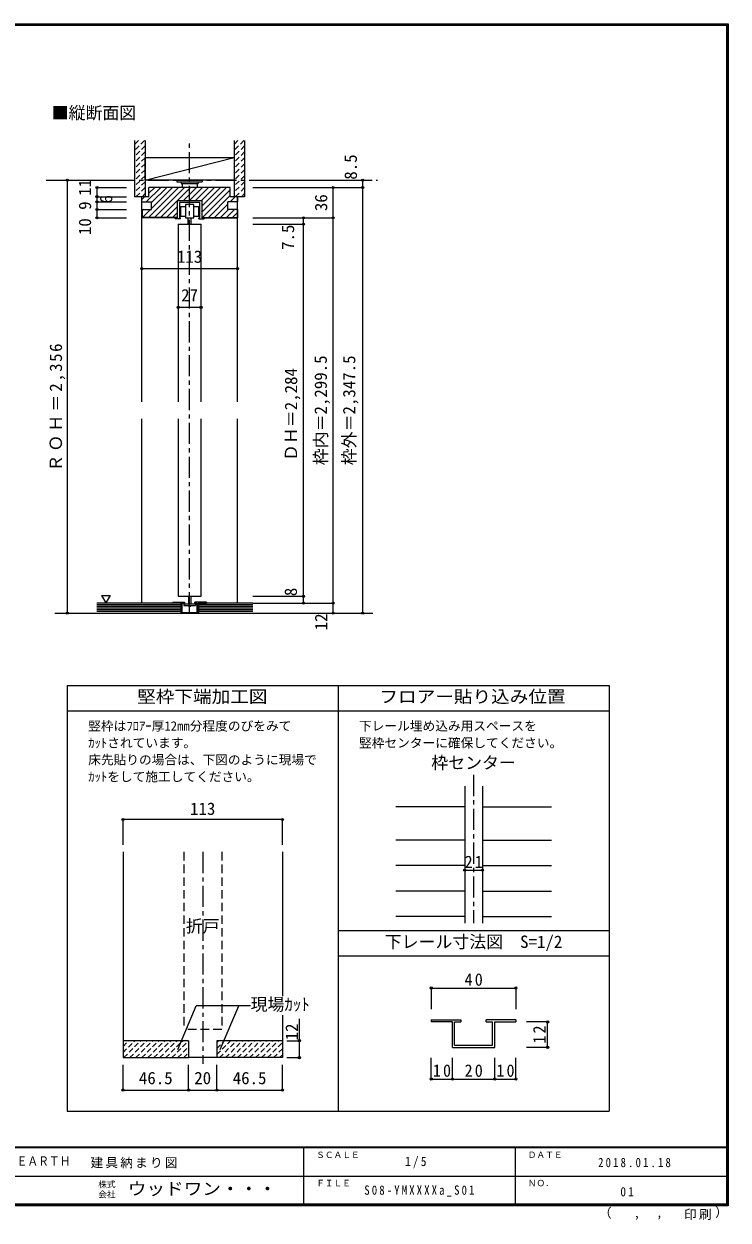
# Model space of a CAD drawing. Units: millimetres at full size, sheet at 1:5, with parts at other scales. Extents: x -973 to 977, y -718 to 696.
# Drawn here: x 145 to 977, y -718 to 696 of the extents above; entities that cross this region are included whole.
import ezdxf
from ezdxf.enums import TextEntityAlignment as Align

# ---------------------------------------------------------------- set-up
doc = ezdxf.new("R2010")
doc.units = ezdxf.units.MM
doc.header["$LTSCALE"] = 5
doc.header["$PDMODE"] = 32
doc.header["$PDSIZE"] = 2.5
for name, pattern in [('CHAIN1', [8, 5, -1, 1, -1]), ('DASHED1', [1.8, 1.2, -0.6]), ('DASHED2', [3, 2, -1])]:
    doc.linetypes.add(name, pattern=pattern)
for name, color, linetype in [('0-1', 4, 'CHAIN1'), ('0-2', 7, 'Continuous'), ('0-3', 2, 'Continuous'), ('0-4', 3, 'Continuous'), ('0-6', 6, 'Continuous'), ('0-7', 7, 'Continuous'), ('0-A', 7, 'Continuous'), ('0-B', 7, 'Continuous'), ('0-C', 4, 'DASHED1'), ('0-D', 4, 'Continuous'), ('1-1', 4, 'CHAIN1'), ('1-4', 3, 'Continuous'), ('1-6', 2, 'DASHED2'), ('1-A', 7, 'Continuous'), ('1-B', 4, 'Continuous'), ('1-C', 4, 'DASHED1'), ('3-7', 7, 'Continuous'), ('3-B', 4, 'Continuous'), ('F-1', 6, 'Continuous'), ('F-A', 7, 'Continuous')]:
    doc.layers.add(name, color=color, linetype=linetype)
doc.styles.add('HG明朝B', font='')
doc.styles.add('ＭＳ ゴシック', font='')
doc.styles.get('HG明朝B').set_extended_font_data('HG明朝B')
doc.styles.get('ＭＳ ゴシック').set_extended_font_data('MS Gothic')

msp = doc.modelspace()

# ---------------------------------------------------------------- linework, layer by layer
at = {"layer": '0-1'}
for p, q in [((340.476, -0.626), (340.476, 558.112)), ((170.994, 511.112), (562.342, 511.112)), ((181.347, -0.626), (557.073, -0.626)), ((675.976, -191.694), (675.976, -366.772))]:
    msp.add_line(p, q, dxfattribs=at)
at = {"layer": '0-2'}
for p, q in [((287.976, 538.112), (392.976, 538.112)), ((287.976, 511.112), (287.976, 538.112)), ((287.976, 511.112), (392.976, 538.112)), ((392.976, 538.112), (392.976, 511.112)), ((392.976, 511.112), (287.976, 511.112))]:
    msp.add_line(p, q, dxfattribs=at)
at = {"layer": '0-3'}
for p, q in [((275.476, 558.112), (275.476, 491.612)), ((287.976, 558.112), (287.976, 491.612)), ((392.976, 558.112), (392.976, 491.612)), ((405.476, 558.112), (405.476, 491.612)), ((287.976, 491.612), (275.476, 491.612)), ((405.476, 491.612), (392.976, 491.612)), ((329.976, 11.374), (230.976, 11.374)), ((329.976, 11.374), (329.976, -0.626)), ((350.976, 11.374), (350.976, -0.626)), ((414.976, 11.374), (350.976, 11.374)), ((230.976, -0.626), (329.976, -0.626)), ((350.976, -0.626), (414.976, -0.626))]:
    msp.add_line(p, q, dxfattribs=at)
at = {"layer": '0-3', "color": 7}
for p, q in [((329.976, 9.374), (230.976, 9.374)), ((329.976, 7.374), (230.976, 7.374)), ((329.976, 5.374), (230.976, 5.374)), ((329.976, 3.374), (230.976, 3.374)), ((329.976, 1.374), (230.976, 1.374)), ((414.976, 9.374), (350.976, 9.374)), ((414.976, 7.374), (350.976, 7.374)), ((414.976, 5.374), (350.976, 5.374)), ((414.976, 3.374), (350.976, 3.374)), ((414.976, 1.374), (350.976, 1.374))]:
    msp.add_line(p, q, dxfattribs=at)
at = {"layer": '0-4'}
for p, q in [((292.476, 491.612), (292.476, 502.612)), ((388.476, 502.612), (292.476, 502.612)), ((388.476, 491.612), (388.476, 502.612)), ((292.476, 491.612), (283.976, 491.612)), ((283.976, 485.612), (283.976, 491.612)), ((283.976, 485.612), (295.476, 485.612)), ((295.476, 476.612), (295.476, 485.612)), ((326.076, 466.612), (326.076, 487.112)), ((326.076, 487.112), (354.876, 487.112)), ((354.876, 487.112), (354.876, 466.612)), ((385.476, 476.612), (385.476, 485.612)), ((396.976, 485.612), (385.476, 485.612)), ((396.976, 491.612), (388.476, 491.612)), ((396.976, 491.612), (396.976, 485.612)), ((283.976, 476.612), (283.976, 466.612)), ((283.976, 476.612), (295.476, 476.612)), ((326.076, 466.612), (283.976, 466.612)), ((284.476, 476.612), (284.476, 467.112)), ((326.076, 467.112), (284.476, 467.112)), ((354.876, 467.112), (396.476, 467.112)), ((354.876, 466.612), (396.976, 466.612)), ((396.976, 476.612), (385.476, 476.612)), ((396.476, 476.612), (396.476, 467.112)), ((396.976, 476.612), (396.976, 466.612)), ((665.476, -204.894), (665.476, -366.772)), ((686.476, -204.894), (686.476, -366.772))]:
    msp.add_line(p, q, dxfattribs=at)
at = {"layer": '0-4', "color": 4}
for p, q in [((283.976, 249.243), (283.976, 491.612)), ((396.976, 249.243), (396.976, 491.612)), ((283.976, 11.374), (283.976, 229.243)), ((396.976, 11.374), (396.976, 229.243))]:
    msp.add_line(p, q, dxfattribs=at)
at = {"layer": '0-6'}
for p, q in [((326.976, 459.112), (353.976, 459.112)), ((326.976, 459.112), (326.976, 249.243)), ((353.976, 249.243), (353.976, 459.112)), ((326.976, 229.243), (326.976, 19.374)), ((353.976, 19.374), (353.976, 229.243)), ((326.976, 19.374), (353.976, 19.374))]:
    msp.add_line(p, q, dxfattribs=at)
at = {"layer": '0-7'}
for p, q in [((325.476, 511.112), (325.476, 509.112)), ((325.476, 511.112), (355.476, 511.112)), ((325.476, 509.112), (355.476, 509.112)), ((330.476, 509.112), (330.476, 507.112)), ((350.476, 509.112), (350.476, 507.112)), ((355.476, 511.112), (355.476, 509.112)), ((330.476, 507.112), (350.476, 507.112)), ((331.476, 507.112), (331.476, 502.612)), ((349.476, 507.112), (349.476, 502.612)), ((335.475, 482.612), (335.475, 466.612)), ((345.476, 482.612), (335.475, 482.612)), ((345.476, 466.612), (345.476, 482.612)), ((323.476, 466.612), (323.476, 465.612)), ((328.476, 466.612), (329.643, 466.612)), ((329.506, 468.814), (335.475, 468.814)), ((329.643, 465.612), (329.643, 466.612)), ((335.475, 466.612), (345.476, 466.612)), ((342.476, 459.112), (342.476, 466.612)), ((351.506, 479.814), (345.476, 479.814)), ((345.476, 468.814), (351.506, 468.814)), ((351.178, 466.612), (352.476, 466.612)), ((351.178, 465.612), (351.178, 466.612)), ((351.506, 468.814), (351.506, 479.814)), ((357.475, 466.612), (357.475, 465.612)), ((329.643, 465.612), (323.476, 465.612)), ((351.178, 465.612), (357.475, 465.612)), ((338.976, 19.374), (338.976, 10.326)), ((341.976, 19.374), (341.976, 10.326)), ((320.476, 12.418), (334.476, 12.418)), ((320.476, 12.418), (320.476, 11.374)), ((330.476, 11.374), (320.476, 11.374)), ((330.476, -0.626), (330.476, 11.374)), ((331.476, 11.418), (334.476, 11.418)), ((331.476, 0.374), (331.476, 11.418)), ((333.476, 10.326), (347.476, 10.326)), ((334.476, 12.418), (334.476, 11.374)), ((338.976, 8.421), (338.976, 7.638)), ((338.976, 7.638), (341.976, 7.638)), ((341.976, 8.421), (341.976, 7.638)), ((346.476, 11.374), (346.476, 12.418)), ((360.476, 12.418), (346.476, 12.418)), ((346.476, 11.374), (349.476, 11.374)), ((347.476, 10.326), (347.476, 8.421)), ((350.476, -0.626), (350.476, 11.374)), ((350.476, 11.374), (360.476, 11.374)), ((360.476, 12.418), (360.476, 11.374)), ((330.476, -0.626), (350.476, -0.626))]:
    msp.add_line(p, q, dxfattribs=at)
for points in [[(352.476, 466.612), (352.476, 484.612), (328.476, 484.612), (328.476, 466.612)], [(335.475, 479.814), (329.506, 479.814), (329.506, 468.814)], [(338.476, 466.612), (338.476, 459.112), (342.476, 459.112)], [(331.476, 0.374), (349.476, 0.374), (349.476, 11.374)], [(333.476, 10.326), (333.476, 8.421), (347.476, 8.421)]]:
    msp.add_lwpolyline(points, dxfattribs=at)
at = {"layer": '0-A'}
msp.add_line((236.54, 20.188), (241.54, 11.528), dxfattribs=at)
at = {"layer": '0-A', "color": 3}
for p, q in [((195.976, -85.87), (195.976, -589.108)), ((195.976, -85.87), (835.976, -85.87)), ((515.976, -85.87), (515.976, -589.108)), ((835.976, -85.87), (835.976, -589.108)), ((195.976, -115.87), (835.976, -115.87)), ((515.976, -375.633), (835.976, -375.633)), ((515.976, -405.633), (835.976, -405.633)), ((195.976, -589.108), (835.976, -589.108))]:
    msp.add_line(p, q, dxfattribs=at)
at = {"layer": '0-A'}
msp.add_lwpolyline([(236.54, 20.188), (246.54, 20.188), (241.54, 11.528)], dxfattribs=at)
at = {"layer": '0-B', "color": 4}
for p, q in [((195.976, 511.112), (195.976, -0.626)), ((195.976, 511.112), (265.976, 511.112)), ((414.976, 511.112), (544.976, 511.112)), ((544.976, -0.626), (544.976, 511.112)), ((230.976, 502.612), (230.976, 466.612)), ((230.976, 502.612), (265.976, 502.612)), ((414.976, 502.612), (544.976, 502.612)), ((509.976, -0.626), (509.976, 502.612)), ((230.976, 491.612), (265.976, 491.612)), ((230.976, 485.612), (265.976, 485.612)), ((230.976, 476.612), (265.976, 476.612)), ((230.976, 466.612), (265.976, 466.612)), ((414.976, 466.612), (509.976, 466.612)), ((474.976, 11.374), (474.976, 466.612)), ((414.976, 459.112), (474.976, 459.112)), ((283.976, 406.612), (283.976, 436.612)), ((396.976, 406.612), (396.976, 436.612)), ((283.976, 406.612), (396.976, 406.612)), ((326.976, 360.957), (326.976, 362.324)), ((326.976, 360.957), (353.976, 360.957)), ((353.976, 360.957), (353.976, 362.324)), ((414.976, 19.374), (474.976, 19.374)), ((414.976, 11.374), (509.976, 11.374)), ((195.976, -0.626), (265.976, -0.626)), ((414.976, -0.626), (557.073, -0.626)), ((665.476, -304.309), (686.476, -304.309)), ((665.476, -304.309), (665.476, -313.923)), ((686.476, -304.309), (686.476, -313.923))]:
    msp.add_line(p, q, dxfattribs=at)
at = {"layer": '0-B'}
for p in [(195.976, 511.112), (544.976, 511.112), (230.976, 502.612), (509.976, 502.612), (544.976, 502.612), (230.976, 491.612), (230.976, 485.612), (230.976, 476.612), (230.976, 466.612), (474.976, 466.612), (509.976, 466.612), (474.976, 459.112), (283.976, 406.612), (396.976, 406.612), (326.976, 360.957), (353.976, 360.957), (474.976, 19.374), (195.976, -0.626), (474.976, 11.374), (509.976, 11.374), (509.976, -0.626), (544.976, -0.626), (665.476, -304.309), (686.476, -304.309)]:
    msp.add_point(p, dxfattribs=at)
at = {"layer": '0-C'}
for p, q in [((287.187, 558.112), (275.476, 546.401)), ((280.116, 558.112), (275.476, 553.472)), ((287.976, 551.83), (275.476, 539.33)), ((404.687, 558.112), (392.976, 546.401)), ((397.616, 558.112), (392.976, 553.472)), ((405.476, 551.83), (392.976, 539.33)), ((287.976, 544.759), (275.476, 532.259)), ((287.976, 537.688), (275.476, 525.188)), ((405.476, 544.759), (392.976, 532.259)), ((405.476, 537.688), (392.976, 525.188)), ((287.976, 530.616), (275.476, 518.116)), ((287.976, 523.545), (275.476, 511.045)), ((405.476, 530.616), (392.976, 518.116)), ((405.476, 523.545), (392.976, 511.045)), ((287.976, 516.474), (275.476, 503.974)), ((287.976, 509.403), (275.476, 496.903)), ((405.476, 516.474), (392.976, 503.974)), ((405.476, 509.403), (392.976, 496.903)), ((287.976, 502.332), (277.255, 491.612)), ((287.976, 495.261), (284.366, 491.651)), ((405.476, 502.332), (394.755, 491.612)), ((405.476, 495.261), (401.826, 491.612))]:
    msp.add_line(p, q, dxfattribs=at)
at = {"layer": '0-C', "linetype": 'Continuous'}
for p, q in [((306.286, 502.612), (289.286, 485.612)), ((327.499, 502.612), (291.999, 467.112)), ((299.215, 502.612), (292.476, 495.872)), ((313.357, 502.612), (295.476, 484.73)), ((320.428, 502.612), (295.476, 477.659)), ((334.57, 502.612), (299.07, 467.112)), ((341.641, 502.612), (326.141, 487.112)), ((348.713, 502.612), (333.212, 487.112)), ((355.784, 502.612), (340.284, 487.112)), ((362.855, 502.612), (347.355, 487.112)), ((369.926, 502.612), (354.426, 487.112)), ((376.997, 502.612), (354.876, 480.491)), ((384.068, 502.612), (354.876, 473.42)), ((388.476, 499.949), (355.639, 467.112)), ((287.144, 491.612), (283.976, 488.443)), ((326.076, 487.046), (306.141, 467.112)), ((388.476, 492.878), (362.71, 467.112)), ((385.476, 482.807), (369.781, 467.112)), ((394.281, 491.612), (388.281, 485.612)), ((286.286, 476.612), (284.476, 474.801)), ((294.428, 476.612), (284.928, 467.112)), ((326.076, 479.975), (313.212, 467.112)), ((326.076, 472.904), (320.283, 467.112)), ((386.352, 476.612), (376.852, 467.112)), ((393.423, 476.612), (383.923, 467.112)), ((396.476, 472.594), (390.994, 467.112))]:
    msp.add_line(p, q, dxfattribs=at)
at = {"layer": '0-D'}
for p, q in [((665.476, -229.309), (583.976, -229.309)), ((686.476, -229.309), (767.976, -229.309)), ((665.476, -268.923), (583.976, -268.923)), ((686.476, -268.923), (767.976, -268.923)), ((665.476, -298.923), (583.976, -298.923)), ((686.476, -298.923), (767.976, -298.923)), ((665.476, -328.923), (583.976, -328.923)), ((686.476, -328.923), (767.976, -328.923)), ((665.476, -358.923), (583.976, -358.923)), ((686.476, -358.923), (767.976, -358.923))]:
    msp.add_line(p, q, dxfattribs=at)
at = {"layer": '1-1'}
msp.add_line((355.976, -282.755), (355.976, -533.156), dxfattribs=at)
at = {"layer": '1-4'}
for p, q in [((261.809, -282.755), (261.809, -525.827)), ((450.142, -282.755), (450.142, -453.214)), ((450.142, -475.646), (450.142, -525.827)), ((339.309, -505.827), (261.809, -505.827)), ((339.309, -505.827), (339.309, -525.827)), ((450.142, -505.827), (372.642, -505.827)), ((372.642, -505.827), (372.642, -525.827)), ((261.809, -525.827), (339.309, -525.827)), ((450.142, -525.827), (339.309, -525.827))]:
    msp.add_line(p, q, dxfattribs=at)
at = {"layer": '1-6'}
for p, q in [((333.476, -282.755), (333.476, -492.493)), ((378.476, -282.755), (378.476, -492.493)), ((378.476, -492.493), (333.476, -492.493))]:
    msp.add_line(p, q, dxfattribs=at)
at = {"layer": '1-B'}
for p, q in [((261.809, -274.421), (261.809, -244.421)), ((450.142, -244.421), (261.809, -244.421)), ((450.142, -274.421), (450.142, -244.421)), ((326.374, -516.383), (348.264, -464.612)), ((412.494, -464.612), (348.264, -464.612)), ((376.586, -516.383), (398.476, -464.612)), ((470.142, -525.827), (470.142, -479.831)), ((455.142, -505.827), (470.142, -505.827)), ((261.809, -564.16), (261.809, -534.16)), ((339.309, -564.16), (339.309, -534.16)), ((372.642, -564.16), (372.642, -534.16)), ((450.142, -564.16), (450.142, -534.16)), ((455.142, -525.827), (470.142, -525.827)), ((261.809, -564.16), (450.142, -564.16))]:
    msp.add_line(p, q, dxfattribs=at)
at = {"layer": '1-B', "color": 7}
for p in [(261.809, -244.421), (450.142, -244.421), (470.142, -505.827), (470.142, -525.827), (261.809, -564.16), (339.309, -564.16), (372.642, -564.16), (450.142, -564.16)]:
    msp.add_point(p, dxfattribs=at)
at = {"layer": '1-C'}
for p, q in [((261.809, -512.689), (268.671, -505.827)), ((261.809, -519.76), (275.742, -505.827)), ((262.814, -525.827), (282.814, -505.827)), ((269.885, -525.827), (289.885, -505.827)), ((276.956, -525.827), (296.956, -505.827)), ((284.027, -525.827), (304.027, -505.827)), ((291.098, -525.827), (311.098, -505.827)), ((298.169, -525.827), (318.169, -505.827)), ((305.24, -525.827), (325.24, -505.827)), ((312.311, -525.827), (332.311, -505.827)), ((319.382, -525.827), (339.309, -505.9)), ((372.642, -507.922), (374.737, -505.827)), ((372.642, -522.064), (388.88, -505.827)), ((372.642, -514.993), (381.808, -505.827)), ((375.951, -525.827), (395.951, -505.827)), ((383.022, -525.827), (403.022, -505.827)), ((390.093, -525.827), (410.093, -505.827)), ((397.164, -525.827), (417.164, -505.827)), ((404.235, -525.827), (424.235, -505.827)), ((411.306, -525.827), (431.306, -505.827)), ((418.377, -525.827), (438.377, -505.827)), ((425.448, -525.827), (445.448, -505.827)), ((432.519, -525.827), (450.142, -508.203)), ((326.453, -525.827), (339.309, -512.971)), ((333.524, -525.827), (339.309, -520.042)), ((439.59, -525.827), (450.142, -515.274)), ((446.661, -525.827), (450.142, -522.345))]:
    msp.add_line(p, q, dxfattribs=at)
at = {"layer": '3-7'}
for p, q in [((625.976, -481.066), (660.976, -481.066)), ((625.976, -481.066), (625.976, -483.675)), ((650.976, -483.675), (625.976, -483.675)), ((650.976, -513.675), (650.976, -483.675)), ((653.476, -483.566), (660.976, -483.566)), ((653.476, -511.175), (653.476, -483.566)), ((660.976, -481.066), (660.976, -483.675)), ((690.975, -483.675), (690.975, -481.066)), ((725.976, -481.066), (690.975, -481.066)), ((690.975, -483.675), (698.476, -483.675)), ((700.976, -513.675), (700.976, -483.675)), ((700.976, -483.675), (725.976, -483.675)), ((725.976, -481.066), (725.976, -483.675)), ((650.976, -513.675), (700.976, -513.675))]:
    msp.add_line(p, q, dxfattribs=at)
msp.add_lwpolyline([(653.476, -511.175), (698.476, -511.175), (698.476, -483.675)], dxfattribs=at)
at = {"layer": '3-B'}
for p, q in [((625.976, -443.566), (725.976, -443.566)), ((625.976, -443.566), (625.976, -468.566)), ((725.976, -443.566), (725.976, -468.566)), ((763.476, -483.675), (738.476, -483.675)), ((763.476, -513.675), (763.476, -483.675)), ((763.476, -513.675), (738.476, -513.675)), ((625.976, -551.175), (625.976, -526.175)), ((650.976, -551.175), (650.976, -526.175)), ((700.976, -551.175), (700.976, -526.175)), ((725.976, -551.175), (725.976, -526.175)), ((625.976, -551.175), (650.976, -551.175)), ((650.976, -551.175), (700.976, -551.175)), ((700.976, -551.175), (725.976, -551.175))]:
    msp.add_line(p, q, dxfattribs=at)
at = {"layer": '3-B', "color": 7}
for p in [(625.976, -443.566), (725.976, -443.566), (763.476, -483.675), (763.476, -513.675), (625.976, -551.175), (650.976, -551.175), (700.976, -551.175), (725.976, -551.175)]:
    msp.add_point(p, dxfattribs=at)
at = {"layer": 'F-1'}
for p, q in [((-973.347, 695.833), (976.653, 695.833)), ((-973.347, 695), (976.653, 695)), ((-973.347, 694.167), (976.653, 694.167)), ((974.986, 695.833), (974.986, -700.833)), ((975.82, 695.833), (975.82, -700.833)), ((976.653, 695.833), (976.653, -700.833)), ((976.653, -631.667), (-973.347, -631.667)), ((976.653, -632.5), (-973.347, -632.5)), ((474.986, -632.5), (474.986, -699.167)), ((724.986, -632.5), (724.986, -699.167)), ((1.653, -665.833), (974.986, -665.834)), ((976.653, -699.167), (-973.347, -699.167)), ((976.653, -700), (-973.347, -700)), ((976.653, -700.833), (-973.347, -700.833))]:
    msp.add_line(p, q, dxfattribs=at)

# ---------------------------------------------------------------- texts
at = {"layer": '0-A', "style": 'ＭＳ ゴシック'}
for s, height, p in [('■縦断面図', 14.66, (177.427, 578.97)), ('竪枠はﾌﾛｱｰ厚12㎜分程度のびをみて', 11, (220.647, -142.62)), ('下レール埋め込み用スペースを', 11, (540.647, -142.62)), ('ｶｯﾄされています。', 11, (220.647, -162.62)), ('竪枠センターに確保してください。', 11, (540.647, -162.62)), ('床先貼りの場合は、下図のように現場で', 11, (220.647, -182.62)), ('枠センター', 14.66, (625.976, -188.977)), ('ｶｯﾄをして施工してください。', 11, (220.647, -202.62)), ('下レール寸法図\u3000S=1/2', 14.66, (570.976, -400.633))]:
    msp.add_text(s, height=height, dxfattribs=at).set_placement(p, align=Align.BOTTOM_LEFT)
at = {"layer": '0-A', "style": 'ＭＳ ゴシック', "width": 1.1}
for s, p in [('堅枠下端加工図', (278.476, -110.87)), ('フロアー貼り込み位置', (564.726, -110.87))]:
    msp.add_text(s, height=14.66, dxfattribs=at).set_placement(p, align=Align.BOTTOM_LEFT)
at = {"layer": '0-B', "style": 'ＭＳ ゴシック'}
for s, p in [('8.5', (542.476, 511.737)), ('11', (228.476, 492.612)), ('9', (228.476, 476.112)), ('6', (253.476, 483.612)), ('36', (507.476, 474.612)), ('10', (228.476, 446.272)), ('7.5', (468.386, 428.731)), ('枠内＝2,299.5', (507.049, 174.243)), ('枠外＝2,347.5', (540.654, 174.243)), ('ＤＨ＝2,284 ', (471.939, 179.243)), ('8', (471.665, 19.58)), ('12', (507.476, -20.792))]:
    msp.add_text(s, height=14.66, rotation=90, dxfattribs=at).set_placement(p, align=Align.BOTTOM_LEFT)
for s, p in [('113', (325.476, 409.112)), ('27', (330.476, 363.457))]:
    msp.add_text(s, height=14.66, dxfattribs=at).set_placement(p, align=Align.BOTTOM_LEFT)
at = {"layer": '0-B', "insert": (193.476, 166.743), "char_height": 14.66, "attachment_point": 7, "rotation": 90, "style": 'ＭＳ ゴシック'}
msp.add_mtext('\\T1.18;ＲＯＨ＝2,356', dxfattribs=at)
at = {"layer": '0-B', "insert": (665.351, -301.809), "char_height": 14.66, "attachment_point": 7, "style": 'ＭＳ ゴシック'}
msp.add_mtext('\\T1.27;\\W0.95;21', dxfattribs=at)
at = {"layer": '1-A', "style": 'ＭＳ ゴシック'}
for s, p in [('折戸', (335.976, -382.117)), ('現場ｶｯﾄ', (412.494, -474.612))]:
    msp.add_text(s, height=14.66, dxfattribs=at).set_placement(p, align=Align.BOTTOM_LEFT)
at = {"layer": '1-B', "color": 7, "style": 'ＭＳ ゴシック'}
for s, p in [('113', (340.976, -243.376)), ('46.5', (280.559, -561.66)), ('20', (345.976, -561.66)), ('46.5', (391.392, -561.66))]:
    msp.add_text(s, height=14.66, dxfattribs=at).set_placement(p, align=Align.BOTTOM_LEFT)
msp.add_text('12', height=14.66, rotation=90, dxfattribs=at).set_placement((472.841, -505.444), align=Align.BOTTOM_LEFT)
at = {"layer": '3-B', "color": 7, "char_height": 14.66, "attachment_point": 7, "style": 'ＭＳ ゴシック'}
for s, insert in [('\\T1.27;\\W0.95;40', (665.351, -441.066)), ('\\T1.27;\\W0.95;10', (627.851, -548.675)), ('\\T1.27;\\W0.95;20', (665.351, -548.675)), ('\\T1.27;\\W0.95;10', (702.851, -548.675))]:
    msp.add_mtext(s, dxfattribs=dict(at, insert=insert))
at = {"layer": '3-B', "color": 7, "insert": (760.976, -509.3), "char_height": 14.66, "attachment_point": 7, "rotation": 90, "style": 'ＭＳ ゴシック'}
msp.add_mtext('\\T1.27;\\W0.95;12', dxfattribs=at)
at = {"layer": 'F-A'}
for s, height, style, width, p in [('ＰＩＮＯＥＡＲＴＨ', 11, 'HG明朝B', 0.85, (84.986, -656.798)), ('ウッドワン・・・', 14.66, 'ＭＳ ゴシック', 1.1, (267.486, -692.5))]:
    msp.add_text(s, height=height, dxfattribs=dict(at, style=style, width=width)).set_placement(p, align=Align.BOTTOM_LEFT)
at = {"layer": 'F-A', "style": 'ＭＳ ゴシック'}
for s, height, p in [('ＳＣＡＬＥ', 7.331, (489.986, -646.667)), ('ＤＡＴＥ', 7.331, (739.986, -646.667)), ('株式', 7.331, (232.486, -681.5)), ('ＦＩＬＥ', 7.331, (489.986, -680)), ('ＮＯ．', 7.331, (739.986, -680.001)), ('会社', 7.331, (232.486, -693.5)), ('（', 11, (823.992, -718.052)), ('）', 11, (961.387, -717.355)), (',', 11, (865.199, -718.052)), (',', 11, (891.686, -717.588))]:
    msp.add_text(s, height=height, dxfattribs=at).set_placement(p, align=Align.BOTTOM_LEFT)
at = {"layer": 'F-A', "char_height": 11, "attachment_point": 7, "style": 'ＭＳ ゴシック'}
for s, insert in [('\\T1.17;建具納まり図', (223.389, -656.667)), ('\\T1.38;\\W0.9;1/5', (594.986, -656.667)), ('\\T1.39;\\W0.85;2018.01.18', (823.111, -655.417)), ('\\T1.39;\\W0.85;S08-YMXXXXa_S01', (546.861, -690.001)), ('\\T1.36;\\W0.9;01', (849.361, -690.001)), ('\\T1.17;印刷', (924.678, -717.82))]:
    msp.add_mtext(s, dxfattribs=dict(at, insert=insert))

doc.saveas('drawing.dxf')
